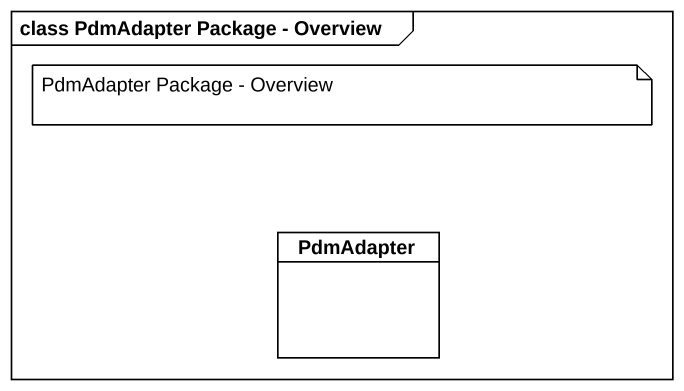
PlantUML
@startuml
mainframe class PdmAdapter Package - Overview
hide circle
hide empty members
class PdmAdapter
note as N1
  PdmAdapter Package - Overview
end note
@enduml
